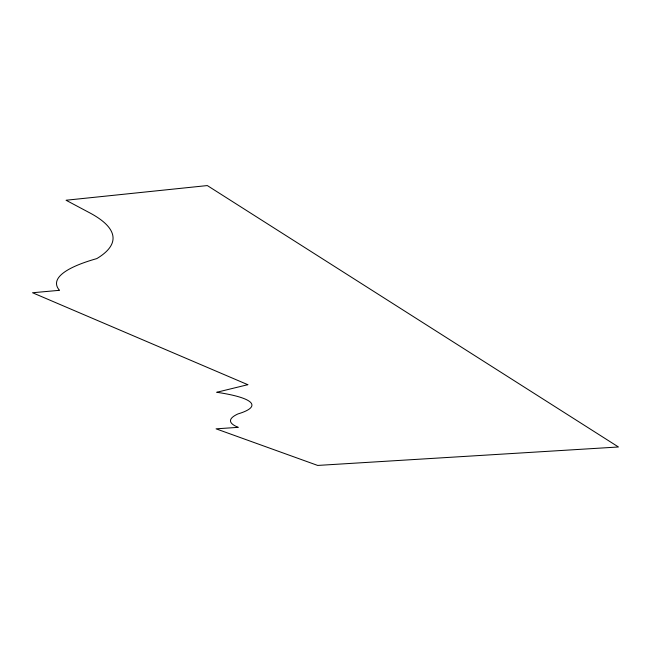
<?xml version="1.0" encoding="UTF-8"?>
<svg xmlns="http://www.w3.org/2000/svg" width="651" height="651" viewBox="0 0 651 651"><rect width="100%" height="100%" fill="white"/><g stroke="black" fill="none" stroke-linecap="round" stroke-linejoin="round"><path stroke-width="0.98" d="M247.811 384.692L216.718 392.276A126.18 18.985 -0.5 0 1 238.03 413.906A146.166 21.052 -1.4 0 0 238.258 427.341L216.091 428.838L317.68 465.432L618.45 446.985L207.327 185.568L66.044 200.239L88.414 212.153A286.171 62.642 1.4 0 1 96.779 258.61A194.844 39.703 -1 0 0 59.493 290.313L32.55 292.747L247.811 384.692"/></g></svg>
